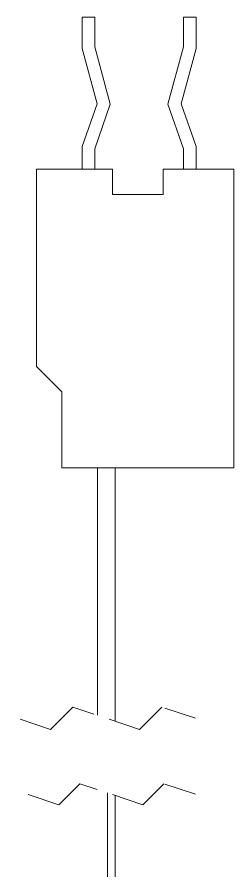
# Paper-space layout '시트4_ENG_with accessory' of a CAD drawing. Header units: millimetres. Extents: x 5 to 415, y 5 to 292.
# Drawn here: x 196.46 to 205.03, y 184 to 217.7 of the extents above; entities that cross this region are included whole.
import ezdxf

# ---------------------------------------------------------------- set-up
doc = ezdxf.new("R2010")
doc.units = ezdxf.units.MM
doc.linetypes.add('HIDDEN', pattern=[1.905, 1.27, -0.635])

psp = doc.layouts.new('시트4_ENG_with accessory')

# ---------------------------------------------------------------- linework, layer by layer
at = {"color": 7, "linetype": 'Continuous', "lineweight": 18}
for p, q in [((199.031, 217.704), (199.031, 216.458)), ((199.531, 217.704), (199.031, 217.704)), ((199.531, 216.525), (199.531, 217.704)), ((203.031, 217.704), (203.031, 216.525)), ((203.531, 217.704), (203.031, 217.704)), ((203.531, 216.458), (203.531, 217.704)), ((199.618, 214.282), (199.031, 216.458)), ((199.531, 216.525), (200.141, 214.264)), ((202.421, 214.264), (203.031, 216.525)), ((203.531, 216.458), (202.943, 214.282)), ((199.031, 212.59), (199.618, 214.282)), ((200.141, 214.264), (199.531, 212.505)), ((203.031, 212.505), (202.421, 214.264)), ((202.943, 214.282), (203.531, 212.59)), ((199.031, 212.59), (199.031, 211.704)), ((199.531, 211.704), (199.531, 212.505)), ((203.031, 212.505), (203.031, 211.704)), ((203.531, 211.704), (203.531, 212.59)), ((197.231, 211.704), (197.231, 203.904)), ((200.231, 211.704), (197.231, 211.704)), ((200.231, 211.704), (200.231, 210.704)), ((202.231, 210.704), (202.231, 211.704)), ((205.031, 211.704), (202.231, 211.704)), ((205.031, 199.904), (205.031, 211.704)), ((200.231, 210.704), (202.231, 210.704)), ((198.231, 202.904), (197.231, 203.904)), ((198.231, 199.904), (198.231, 202.904)), ((198.231, 199.904), (205.031, 199.904)), ((199.631, 190.142), (199.631, 199.904)), ((200.331, 199.904), (200.331, 189.909)), ((200.031, 187.076), (200.031, 155.917)), ((200.331, 186.976), (200.331, 155.917))]:
    psp.add_line(p, q, dxfattribs=at)
at = {"color": 7, "linetype": 'HIDDEN', "lineweight": 18}
for p, q in [((198.659, 190.466), (197.778, 189.585)), ((201.303, 189.585), (198.659, 190.466)), ((202.184, 190.466), (201.303, 189.585)), ((203.506, 190.026), (202.184, 190.466)), ((197.778, 189.585), (196.456, 190.026)), ((198.934, 187.441), (198.103, 186.61)), ((201.428, 186.61), (198.934, 187.441)), ((202.259, 187.441), (201.428, 186.61)), ((203.506, 187.026), (202.259, 187.441)), ((198.103, 186.61), (196.856, 187.026))]:
    psp.add_line(p, q, dxfattribs=at)

doc.saveas('drawing.dxf')
